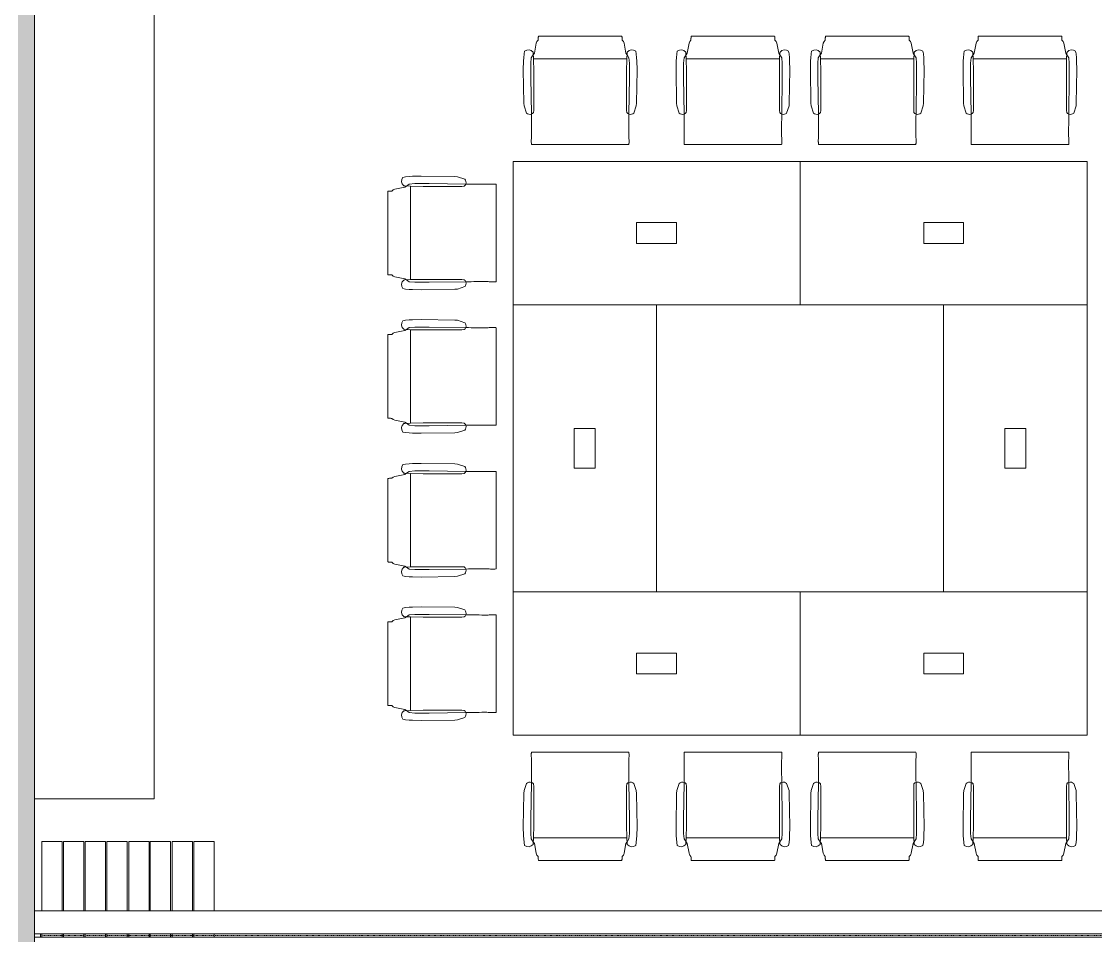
# Model space of a CAD drawing. Header units: inches. Extents: x 0 to 2535, y 0 to 2052.
# Drawn here: x 1130.3 to 1354.8, y 1544.9 to 1736 of the extents above; entities that cross this region are included whole.
import ezdxf

# ---------------------------------------------------------------- set-up
doc = ezdxf.new("R2010")
doc.units = ezdxf.units.IN
doc.header["$MEASUREMENT"] = 0
doc.linetypes.add('Dash', pattern=[0.25, 0.125, -0.125])
for name, color, linetype, lineweight in [('A-DETL', 90, 'Continuous', 9), ('A-WALL', 113, 'Continuous', 13), ('A-WALL-PATT', 111, 'Continuous', 13), ('I-FURN', 30, 'Continuous', 9), ('I-FURN-PNLS', 30, 'Continuous', 9), ('Q-CASE', 31, 'Continuous', 9), ('Q-SPCQ', 91, 'Continuous', 9), ('Q-SPCQ-HDLN', 91, 'Continuous', 13)]:
    doc.layers.add(name, color=color, linetype=linetype, lineweight=lineweight)

# ---------------------------------------------------------------- blocks, each defined once
blk = doc.blocks.new('W- Folding_Partition - Modernfold 942-7548642-Level 07  POWER _ SIGNAL')
at = {"layer": 'Q-SPCQ'}
for p, q in [((-50.75, 15.66), (-55, 15.66)), ((-55, 15.66), (-55, 1.12)), ((-50.75, 1.12), (-50.75, 15.66)), ((-46.25, 15.66), (-50.5, 15.66)), ((-50.5, 15.66), (-50.5, 1.12)), ((-46.25, 1.12), (-46.25, 15.66)), ((-41.67, 15.66), (-45.92, 15.66)), ((-45.92, 15.66), (-45.92, 1.12)), ((-41.67, 1.12), (-41.67, 15.66)), ((-37.17, 15.66), (-41.42, 15.66)), ((-41.42, 15.66), (-41.42, 1.12)), ((-37.17, 1.12), (-37.17, 15.66)), ((-32.58, 15.66), (-36.83, 15.66)), ((-36.83, 15.66), (-36.83, 1.12)), ((-32.58, 1.12), (-32.58, 15.66)), ((-28.08, 15.66), (-32.33, 15.66)), ((-32.33, 15.66), (-32.33, 1.12)), ((-28.08, 1.12), (-28.08, 15.66)), ((-23.5, 15.66), (-27.75, 15.66)), ((-27.75, 15.66), (-27.75, 1.12)), ((-23.5, 1.12), (-23.5, 15.66)), ((-19, 15.66), (-23.25, 15.66)), ((-23.25, 15.66), (-23.25, 1.12)), ((-19, 1.12), (-19, 15.66)), ((-332, -3.63), (-332, 1.12)), ((-332, 1.12), (-17.5, 1.12)), ((-17.5, 1.12), (-17.5, -3.63)), ((-17.5, -3.63), (-332, -3.63)), ((-332, -3.63), (-332, -4.38)), ((-332, -9.13), (-332, -4.38)), ((-332, -4.38), (-17.5, -4.38)), ((-330.75, -4.38), (-330.75, -3.63)), ((-55, -3.63), (-55, -4.38)), ((-50.75, -4.38), (-50.75, -3.63)), ((-50.5, -3.63), (-50.5, -4.38)), ((-46.25, -4.38), (-46.25, -3.63)), ((-45.92, -3.63), (-45.92, -4.38)), ((-41.67, -4.38), (-41.67, -3.63)), ((-41.42, -3.63), (-41.42, -4.38)), ((-37.17, -4.38), (-37.17, -3.63)), ((-36.83, -3.63), (-36.83, -4.38)), ((-32.58, -4.38), (-32.58, -3.63)), ((-32.33, -3.63), (-32.33, -4.38)), ((-28.08, -4.38), (-28.08, -3.63)), ((-27.75, -3.63), (-27.75, -4.38)), ((-23.5, -4.38), (-23.5, -3.63)), ((-23.25, -3.63), (-23.25, -4.38)), ((-19, -4.38), (-19, -3.63)), ((-18.75, -3.63), (-18.75, -4.38)), ((-17.5, -4.38), (-17.5, -3.63)), ((-17.5, -4.38), (-17.5, -9.13)), ((-332, -9.13), (-17.5, -9.13)), ((-55, -9.13), (-55, -23.66)), ((-50.75, -23.66), (-50.75, -9.13)), ((-50.5, -9.13), (-50.5, -23.66)), ((-46.25, -23.66), (-46.25, -9.13)), ((-45.92, -9.13), (-45.92, -23.66)), ((-41.67, -23.66), (-41.67, -9.13)), ((-41.42, -9.13), (-41.42, -23.66)), ((-37.17, -23.66), (-37.17, -9.13)), ((-36.83, -9.13), (-36.83, -23.66)), ((-32.58, -23.66), (-32.58, -9.13)), ((-32.33, -9.13), (-32.33, -23.66)), ((-28.08, -23.66), (-28.08, -9.13)), ((-27.75, -9.13), (-27.75, -23.66)), ((-23.5, -23.66), (-23.5, -9.13)), ((-23.25, -9.13), (-23.25, -23.66)), ((-19, -23.66), (-19, -9.13)), ((-55, -23.66), (-50.75, -23.66)), ((-50.5, -23.66), (-46.25, -23.66)), ((-45.92, -23.66), (-41.67, -23.66)), ((-41.42, -23.66), (-37.17, -23.66)), ((-36.83, -23.66), (-32.58, -23.66)), ((-32.33, -23.66), (-28.08, -23.66)), ((-27.75, -23.66), (-23.5, -23.66)), ((-23.25, -23.66), (-19, -23.66))]:
    blk.add_line(p, q, dxfattribs=at)
at = {"layer": 'Q-SPCQ-HDLN', "linetype": 'Dash', "lineweight": 9}
for p, q in [((-19, 1.12), (-330.75, 1.12)), ((-19, -4), (-330.75, -4)), ((-19, -9.13), (-330.75, -9.13))]:
    blk.add_line(p, q, dxfattribs=at)
blk = doc.blocks.new('F - CONF TABLE _6 SQUARE-16 CHAIRS_ - F - CONF TABLE _6 SQUARE-16 CHAIRS_-7552236-Level 07  POWER _ SIGNAL')
at = {"layer": 'I-FURN'}
for p, q in [((-37.25, 56.16), (-54.68, 56.16)), ((-22.75, 56.16), (-5.32, 56.16)), ((22.75, 56.16), (5.32, 56.16)), ((37.25, 56.16), (54.68, 56.16)), ((-55.14, 54.68), (-55.54, 52.61)), ((-54.99, 55.06), (-55.14, 54.68)), ((-54.74, 55.32), (-54.99, 55.06)), ((-36.94, 55.06), (-37.2, 55.32)), ((-36.87, 54.92), (-36.94, 55.06)), ((-36.79, 54.68), (-36.87, 54.92)), ((-36.39, 52.61), (-36.79, 54.68)), ((-23.61, 52.61), (-23.21, 54.68)), ((-23.21, 54.68), (-23.13, 54.92)), ((-23.13, 54.92), (-23.06, 55.06)), ((-23.06, 55.06), (-22.8, 55.32)), ((-5.26, 55.32), (-5.01, 55.06)), ((-5.01, 55.06), (-4.86, 54.68)), ((-4.86, 54.68), (-4.46, 52.61)), ((4.86, 54.68), (4.46, 52.61)), ((5.01, 55.06), (4.86, 54.68)), ((5.26, 55.32), (5.01, 55.06)), ((23.06, 55.06), (22.8, 55.32)), ((23.13, 54.92), (23.06, 55.06)), ((23.21, 54.68), (23.13, 54.92)), ((23.61, 52.61), (23.21, 54.68)), ((36.39, 52.61), (36.79, 54.68)), ((36.79, 54.68), (36.87, 54.92)), ((36.87, 54.92), (36.94, 55.06)), ((36.94, 55.06), (37.2, 55.32)), ((54.74, 55.32), (54.99, 55.06)), ((54.99, 55.06), (55.14, 54.68)), ((55.14, 54.68), (55.54, 52.61)), ((-57.77, 51.68), (-57.8, 51.03)), ((-57.7, 52.45), (-57.77, 51.68)), ((-57.59, 53.06), (-57.7, 52.45)), ((-56.18, 51.68), (-56.28, 50.52)), ((-55.77, 52.28), (-56.18, 51.68)), ((-55.79, 52.61), (-55.81, 52.84)), ((-55.73, 51.45), (-55.79, 52.61)), ((-55.54, 52.61), (-55.77, 52.28)), ((-36.16, 52.28), (-36.39, 52.61)), ((-36.14, 52.61), (-36.21, 51.45)), ((-35.76, 51.68), (-36.16, 52.28)), ((-36.12, 52.84), (-36.14, 52.61)), ((-35.65, 50.52), (-35.76, 51.68)), ((-34.23, 52.45), (-34.34, 53.06)), ((-34.16, 51.68), (-34.23, 52.45)), ((-34.13, 51.03), (-34.16, 51.68)), ((-25.87, 51.03), (-25.84, 51.68)), ((-25.84, 51.68), (-25.77, 52.45)), ((-25.77, 52.45), (-25.66, 53.06)), ((-24.35, 50.52), (-24.24, 51.68)), ((-24.24, 51.68), (-23.84, 52.28)), ((-23.88, 52.84), (-23.86, 52.61)), ((-23.86, 52.61), (-23.79, 51.45)), ((-23.84, 52.28), (-23.61, 52.61)), ((-4.46, 52.61), (-4.23, 52.28)), ((-4.27, 51.45), (-4.21, 52.61)), ((-4.23, 52.28), (-3.82, 51.68)), ((-4.21, 52.61), (-4.19, 52.84)), ((-3.82, 51.68), (-3.72, 50.52)), ((-2.41, 53.06), (-2.3, 52.45)), ((-2.3, 52.45), (-2.23, 51.68)), ((-2.23, 51.68), (-2.2, 51.03)), ((2.23, 51.68), (2.2, 51.03)), ((2.3, 52.45), (2.23, 51.68)), ((2.41, 53.06), (2.3, 52.45)), ((3.82, 51.68), (3.72, 50.52)), ((4.23, 52.28), (3.82, 51.68)), ((4.21, 52.61), (4.19, 52.84)), ((4.27, 51.45), (4.21, 52.61)), ((4.46, 52.61), (4.23, 52.28)), ((23.84, 52.28), (23.61, 52.61)), ((23.86, 52.61), (23.79, 51.45)), ((24.24, 51.68), (23.84, 52.28)), ((23.88, 52.84), (23.86, 52.61)), ((24.35, 50.52), (24.24, 51.68)), ((25.77, 52.45), (25.66, 53.06)), ((25.84, 51.68), (25.77, 52.45)), ((25.87, 51.03), (25.84, 51.68)), ((34.13, 51.03), (34.16, 51.68)), ((34.16, 51.68), (34.23, 52.45)), ((34.23, 52.45), (34.34, 53.06)), ((35.65, 50.52), (35.76, 51.68)), ((35.76, 51.68), (36.16, 52.28)), ((36.12, 52.84), (36.14, 52.61)), ((36.14, 52.61), (36.21, 51.45)), ((36.16, 52.28), (36.39, 52.61)), ((55.54, 52.61), (55.77, 52.28)), ((55.73, 51.45), (55.79, 52.61)), ((55.77, 52.28), (56.18, 51.68)), ((55.79, 52.61), (55.81, 52.84)), ((56.18, 51.68), (56.28, 50.52)), ((57.59, 53.06), (57.7, 52.45)), ((57.7, 52.45), (57.77, 51.68)), ((57.77, 51.68), (57.8, 51.03)), ((-57.8, 51.03), (-57.85, 49.17)), ((-56.28, 50.52), (-56.28, 47.52)), ((-55.68, 48.77), (-55.73, 51.45)), ((-55.73, 51.45), (-36.21, 51.45)), ((-36.21, 51.45), (-36.25, 48.77)), ((-35.65, 47.52), (-35.65, 50.52)), ((-34.08, 49.17), (-34.13, 51.03)), ((-25.92, 49.17), (-25.87, 51.03)), ((-24.35, 47.52), (-24.35, 50.52)), ((-23.79, 51.45), (-23.75, 48.77)), ((-4.27, 51.45), (-23.79, 51.45)), ((-4.32, 48.77), (-4.27, 51.45)), ((-3.72, 50.52), (-3.72, 47.52)), ((-2.2, 51.03), (-2.15, 49.17)), ((2.2, 51.03), (2.15, 49.17)), ((3.72, 50.52), (3.72, 47.52)), ((4.32, 48.77), (4.27, 51.45)), ((4.27, 51.45), (23.79, 51.45)), ((23.79, 51.45), (23.75, 48.77)), ((24.35, 47.52), (24.35, 50.52)), ((25.92, 49.17), (25.87, 51.03)), ((34.08, 49.17), (34.13, 51.03)), ((35.65, 47.52), (35.65, 50.52)), ((36.21, 51.45), (36.25, 48.77)), ((55.73, 51.45), (36.21, 51.45)), ((55.68, 48.77), (55.73, 51.45)), ((56.28, 50.52), (56.28, 47.52)), ((57.8, 51.03), (57.85, 49.17)), ((-57.85, 49.17), (-57.75, 42.17)), ((-56.28, 47.52), (-56.17, 39.85)), ((-55.68, 40.68), (-55.68, 48.77)), ((-36.25, 48.77), (-36.25, 40.68)), ((-35.76, 39.85), (-35.65, 47.52)), ((-34.18, 42.17), (-34.08, 49.17)), ((-25.82, 42.17), (-25.92, 49.17)), ((-24.24, 39.85), (-24.35, 47.52)), ((-23.75, 48.77), (-23.75, 40.68)), ((-4.32, 40.68), (-4.32, 48.77)), ((-3.72, 47.52), (-3.83, 39.85)), ((-2.15, 49.17), (-2.25, 42.17)), ((2.15, 49.17), (2.25, 42.17)), ((3.72, 47.52), (3.83, 39.85)), ((4.32, 40.68), (4.32, 48.77)), ((23.75, 48.77), (23.75, 40.68)), ((24.24, 39.85), (24.35, 47.52)), ((25.82, 42.17), (25.92, 49.17)), ((34.18, 42.17), (34.08, 49.17)), ((35.76, 39.85), (35.65, 47.52)), ((36.25, 48.77), (36.25, 40.68)), ((55.68, 40.68), (55.68, 48.77)), ((56.28, 47.52), (56.17, 39.85)), ((57.85, 49.17), (57.75, 42.17)), ((-57.75, 42.17), (-57.69, 41.58)), ((-57.69, 41.58), (-57.2, 40.08)), ((-55.74, 40.18), (-55.68, 40.68)), ((-36.25, 40.68), (-36.19, 40.18)), ((-34.73, 40.08), (-34.24, 41.58)), ((-34.24, 41.58), (-34.18, 42.17)), ((-25.76, 41.58), (-25.82, 42.17)), ((-25.27, 40.08), (-25.76, 41.58)), ((-23.75, 40.68), (-23.81, 40.18)), ((-4.26, 40.18), (-4.32, 40.68)), ((-2.31, 41.58), (-2.8, 40.08)), ((-2.25, 42.17), (-2.31, 41.58)), ((2.25, 42.17), (2.31, 41.58)), ((2.31, 41.58), (2.8, 40.08)), ((4.26, 40.18), (4.32, 40.68)), ((23.75, 40.68), (23.81, 40.18)), ((25.27, 40.08), (25.76, 41.58)), ((25.76, 41.58), (25.82, 42.17)), ((34.24, 41.58), (34.18, 42.17)), ((34.73, 40.08), (34.24, 41.58)), ((36.25, 40.68), (36.19, 40.18)), ((55.74, 40.18), (55.68, 40.68)), ((57.69, 41.58), (57.2, 40.08)), ((57.75, 42.17), (57.69, 41.58)), ((-56.14, 33.53), (-35.8, 33.53)), ((-3.86, 33.53), (-24.2, 33.53)), ((3.86, 33.53), (24.2, 33.53)), ((56.14, 33.53), (35.8, 33.53)), ((-82.45, 26.77), (-83.06, 26.66)), ((-82.84, 24.88), (-82.61, 24.86)), ((-82.61, 24.86), (-81.45, 24.79)), ((-82.28, 24.84), (-82.61, 24.61)), ((-81.68, 26.84), (-82.45, 26.77)), ((-81.68, 25.24), (-82.28, 24.84)), ((-81.03, 26.87), (-81.68, 26.84)), ((-80.52, 25.35), (-81.68, 25.24)), ((-81.45, 24.79), (-78.77, 24.75)), ((-81.45, 5.27), (-81.45, 24.79)), ((-79.17, 26.92), (-81.03, 26.87)), ((-77.52, 25.35), (-80.52, 25.35)), ((-72.17, 26.82), (-79.17, 26.92)), ((-78.77, 24.75), (-70.68, 24.75)), ((-69.85, 25.24), (-77.52, 25.35)), ((-71.58, 26.76), (-72.17, 26.82)), ((-70.08, 26.27), (-71.58, 26.76)), ((-70.68, 24.75), (-70.18, 24.81)), ((-63.53, 4.86), (-63.53, 25.2)), ((-86.16, 23.75), (-86.16, 6.32)), ((-85.06, 24.06), (-85.32, 23.8)), ((-84.92, 24.13), (-85.06, 24.06)), ((-84.68, 24.21), (-84.92, 24.13)), ((-82.61, 24.61), (-84.68, 24.21)), ((-85.32, 6.26), (-85.06, 6.01)), ((-85.06, 6.01), (-84.68, 5.86)), ((-84.68, 5.86), (-82.61, 5.46)), ((-82.61, 5.21), (-82.84, 5.19)), ((-82.61, 5.46), (-82.28, 5.23)), ((-81.45, 5.27), (-82.61, 5.21)), ((-82.28, 5.23), (-81.68, 4.82)), ((-81.68, 4.82), (-80.52, 4.72)), ((-78.77, 5.32), (-81.45, 5.27)), ((-80.52, 4.72), (-77.52, 4.72)), ((-70.68, 5.32), (-78.77, 5.32)), ((-77.52, 4.72), (-69.85, 4.83)), ((-70.18, 5.26), (-70.68, 5.32)), ((-83.06, 3.41), (-82.45, 3.3)), ((-82.45, 3.3), (-81.68, 3.23)), ((-81.68, 3.23), (-81.03, 3.2)), ((-81.03, 3.2), (-79.17, 3.15)), ((-79.17, 3.15), (-72.17, 3.25)), ((-72.17, 3.25), (-71.58, 3.31)), ((-71.58, 3.31), (-70.08, 3.8)), ((-82.45, -3.23), (-83.06, -3.34)), ((-81.68, -3.16), (-82.45, -3.23)), ((-81.03, -3.13), (-81.68, -3.16)), ((-79.17, -3.08), (-81.03, -3.13)), ((-72.17, -3.18), (-79.17, -3.08)), ((-71.58, -3.24), (-72.17, -3.18)), ((-70.08, -3.73), (-71.58, -3.24)), ((-86.16, -6.25), (-86.16, -23.68)), ((-85.06, -5.94), (-85.32, -6.2)), ((-84.92, -5.87), (-85.06, -5.94)), ((-84.68, -5.79), (-84.92, -5.87)), ((-82.61, -5.39), (-84.68, -5.79)), ((-82.84, -5.12), (-82.61, -5.14)), ((-82.61, -5.14), (-81.45, -5.21)), ((-82.28, -5.16), (-82.61, -5.39)), ((-81.68, -4.76), (-82.28, -5.16)), ((-80.52, -4.65), (-81.68, -4.76)), ((-81.45, -5.21), (-78.77, -5.25)), ((-81.45, -24.73), (-81.45, -5.21)), ((-77.52, -4.65), (-80.52, -4.65)), ((-78.77, -5.25), (-70.68, -5.25)), ((-69.85, -4.76), (-77.52, -4.65)), ((-70.68, -5.25), (-70.18, -5.19)), ((-63.53, -25.14), (-63.53, -4.8)), ((-85.32, -23.74), (-85.06, -23.99)), ((-85.06, -23.99), (-84.68, -24.14)), ((-84.68, -24.14), (-82.61, -24.54)), ((-82.61, -24.54), (-82.28, -24.77)), ((-78.77, -24.68), (-81.45, -24.73)), ((-70.68, -24.68), (-78.77, -24.68)), ((-70.18, -24.74), (-70.68, -24.68)), ((-83.06, -26.59), (-82.45, -26.7)), ((-82.61, -24.79), (-82.84, -24.81)), ((-81.45, -24.73), (-82.61, -24.79)), ((-82.45, -26.7), (-81.68, -26.77)), ((-82.28, -24.77), (-81.68, -25.18)), ((-81.68, -25.18), (-80.52, -25.28)), ((-81.68, -26.77), (-81.03, -26.8)), ((-81.03, -26.8), (-79.17, -26.85)), ((-80.52, -25.28), (-77.52, -25.28)), ((-79.17, -26.85), (-72.17, -26.75)), ((-77.52, -25.28), (-69.85, -25.17)), ((-72.17, -26.75), (-71.58, -26.69)), ((-71.58, -26.69), (-70.08, -26.2)), ((-83.06, -33.41), (-82.45, -33.3)), ((-82.45, -33.3), (-81.68, -33.23)), ((-81.68, -33.23), (-81.03, -33.2)), ((-81.03, -33.2), (-79.17, -33.15)), ((-79.17, -33.15), (-72.17, -33.25)), ((-72.17, -33.25), (-71.58, -33.31)), ((-71.58, -33.31), (-70.08, -33.8)), ((-85.06, -36.01), (-84.68, -35.86)), ((-84.68, -35.86), (-82.61, -35.46)), ((-82.61, -35.21), (-82.84, -35.19)), ((-81.45, -35.27), (-82.61, -35.21)), ((-82.61, -35.46), (-82.28, -35.23)), ((-82.28, -35.23), (-81.68, -34.82)), ((-81.68, -34.82), (-80.52, -34.72)), ((-78.77, -35.32), (-81.45, -35.27)), ((-81.45, -35.27), (-81.45, -54.79)), ((-80.52, -34.72), (-77.52, -34.72)), ((-70.68, -35.32), (-78.77, -35.32)), ((-77.52, -34.72), (-69.85, -34.83)), ((-70.18, -35.26), (-70.68, -35.32)), ((-63.53, -34.86), (-63.53, -55.2)), ((-86.16, -53.75), (-86.16, -36.32)), ((-85.32, -36.26), (-85.06, -36.01)), ((-85.06, -54.06), (-85.32, -53.8)), ((-84.92, -54.13), (-85.06, -54.06)), ((-84.68, -54.21), (-84.92, -54.13)), ((-82.61, -54.61), (-84.68, -54.21)), ((-82.84, -54.88), (-82.61, -54.86)), ((-82.28, -54.84), (-82.61, -54.61)), ((-82.61, -54.86), (-81.45, -54.79)), ((-81.68, -55.24), (-82.28, -54.84)), ((-80.52, -55.35), (-81.68, -55.24)), ((-81.45, -54.79), (-78.77, -54.75)), ((-77.52, -55.35), (-80.52, -55.35)), ((-78.77, -54.75), (-70.68, -54.75)), ((-69.85, -55.24), (-77.52, -55.35)), ((-70.68, -54.75), (-70.18, -54.81)), ((-82.45, -56.77), (-83.06, -56.66)), ((-81.68, -56.84), (-82.45, -56.77)), ((-81.03, -56.87), (-81.68, -56.84)), ((-79.17, -56.92), (-81.03, -56.87)), ((-72.17, -56.82), (-79.17, -56.92)), ((-71.58, -56.76), (-72.17, -56.82)), ((-70.08, -56.27), (-71.58, -56.76)), ((-83.06, -63.41), (-82.45, -63.3)), ((-82.45, -63.3), (-81.68, -63.23)), ((-82.28, -65.23), (-81.68, -64.82)), ((-81.68, -63.23), (-81.03, -63.2)), ((-81.68, -64.82), (-80.52, -64.72)), ((-81.03, -63.2), (-79.17, -63.15)), ((-80.52, -64.72), (-77.52, -64.72)), ((-79.17, -63.15), (-72.17, -63.25)), ((-77.52, -64.72), (-69.85, -64.83)), ((-72.17, -63.25), (-71.58, -63.31)), ((-71.58, -63.31), (-70.08, -63.8)), ((-63.53, -64.86), (-63.53, -85.2)), ((-86.16, -83.75), (-86.16, -66.32)), ((-85.32, -66.26), (-85.06, -66.01)), ((-85.06, -66.01), (-84.68, -65.86)), ((-84.68, -65.86), (-82.61, -65.46)), ((-82.61, -65.21), (-82.84, -65.19)), ((-81.45, -65.27), (-82.61, -65.21)), ((-82.61, -65.46), (-82.28, -65.23)), ((-78.77, -65.32), (-81.45, -65.27)), ((-81.45, -65.27), (-81.45, -84.79)), ((-70.68, -65.32), (-78.77, -65.32)), ((-70.18, -65.26), (-70.68, -65.32)), ((-85.06, -84.06), (-85.32, -83.8)), ((-84.92, -84.13), (-85.06, -84.06)), ((-84.68, -84.21), (-84.92, -84.13)), ((-82.61, -84.61), (-84.68, -84.21)), ((-82.84, -84.88), (-82.61, -84.86)), ((-82.28, -84.84), (-82.61, -84.61)), ((-82.61, -84.86), (-81.45, -84.79)), ((-81.68, -85.24), (-82.28, -84.84)), ((-80.52, -85.35), (-81.68, -85.24)), ((-81.45, -84.79), (-78.77, -84.75)), ((-78.77, -84.75), (-70.68, -84.75)), ((-69.85, -85.24), (-77.52, -85.35)), ((-70.68, -84.75), (-70.18, -84.81)), ((-82.45, -86.77), (-83.06, -86.66)), ((-81.68, -86.84), (-82.45, -86.77)), ((-81.03, -86.87), (-81.68, -86.84)), ((-79.17, -86.92), (-81.03, -86.87)), ((-77.52, -85.35), (-80.52, -85.35)), ((-72.17, -86.82), (-79.17, -86.92)), ((-71.58, -86.76), (-72.17, -86.82)), ((-70.08, -86.27), (-71.58, -86.76)), ((-56.14, -93.53), (-35.8, -93.53)), ((-3.86, -93.53), (-24.2, -93.53)), ((3.86, -93.53), (24.2, -93.53)), ((56.14, -93.53), (35.8, -93.53)), ((-57.69, -101.58), (-57.2, -100.08)), ((-56.28, -107.52), (-56.17, -99.85)), ((-55.74, -100.18), (-55.68, -100.68)), ((-55.68, -100.68), (-55.68, -108.77)), ((-36.25, -100.68), (-36.19, -100.18)), ((-36.25, -108.77), (-36.25, -100.68)), ((-35.76, -99.85), (-35.65, -107.52)), ((-34.73, -100.08), (-34.24, -101.58)), ((-25.27, -100.08), (-25.76, -101.58)), ((-24.24, -99.85), (-24.35, -107.52)), ((-23.75, -100.68), (-23.81, -100.18)), ((-23.75, -108.77), (-23.75, -100.68)), ((-4.26, -100.18), (-4.32, -100.68)), ((-4.32, -100.68), (-4.32, -108.77)), ((-3.72, -107.52), (-3.83, -99.85)), ((-2.31, -101.58), (-2.8, -100.08)), ((2.31, -101.58), (2.8, -100.08)), ((3.72, -107.52), (3.83, -99.85)), ((4.26, -100.18), (4.32, -100.68)), ((4.32, -100.68), (4.32, -108.77)), ((23.75, -100.68), (23.81, -100.18)), ((23.75, -108.77), (23.75, -100.68)), ((24.24, -99.85), (24.35, -107.52)), ((25.27, -100.08), (25.76, -101.58)), ((34.73, -100.08), (34.24, -101.58)), ((35.76, -99.85), (35.65, -107.52)), ((36.25, -100.68), (36.19, -100.18)), ((36.25, -108.77), (36.25, -100.68)), ((55.74, -100.18), (55.68, -100.68)), ((55.68, -100.68), (55.68, -108.77)), ((56.28, -107.52), (56.17, -99.85)), ((57.69, -101.58), (57.2, -100.08)), ((-57.85, -109.17), (-57.75, -102.17)), ((-57.75, -102.17), (-57.69, -101.58)), ((-34.24, -101.58), (-34.18, -102.17)), ((-34.18, -102.17), (-34.08, -109.17)), ((-25.82, -102.17), (-25.92, -109.17)), ((-25.76, -101.58), (-25.82, -102.17)), ((-2.25, -102.17), (-2.31, -101.58)), ((-2.15, -109.17), (-2.25, -102.17)), ((2.15, -109.17), (2.25, -102.17)), ((2.25, -102.17), (2.31, -101.58)), ((25.76, -101.58), (25.82, -102.17)), ((25.82, -102.17), (25.92, -109.17)), ((34.18, -102.17), (34.08, -109.17)), ((34.24, -101.58), (34.18, -102.17)), ((57.75, -102.17), (57.69, -101.58)), ((57.85, -109.17), (57.75, -102.17)), ((-56.28, -110.52), (-56.28, -107.52)), ((-35.65, -107.52), (-35.65, -110.52)), ((-24.35, -107.52), (-24.35, -110.52)), ((-3.72, -110.52), (-3.72, -107.52)), ((3.72, -110.52), (3.72, -107.52)), ((24.35, -107.52), (24.35, -110.52)), ((35.65, -107.52), (35.65, -110.52)), ((56.28, -110.52), (56.28, -107.52)), ((-57.8, -111.03), (-57.85, -109.17)), ((-55.68, -108.77), (-55.73, -111.45)), ((-36.21, -111.45), (-36.25, -108.77)), ((-34.08, -109.17), (-34.13, -111.03)), ((-25.92, -109.17), (-25.87, -111.03)), ((-23.79, -111.45), (-23.75, -108.77)), ((-4.32, -108.77), (-4.27, -111.45)), ((-2.2, -111.03), (-2.15, -109.17)), ((2.2, -111.03), (2.15, -109.17)), ((4.32, -108.77), (4.27, -111.45)), ((23.79, -111.45), (23.75, -108.77)), ((25.92, -109.17), (25.87, -111.03)), ((34.08, -109.17), (34.13, -111.03)), ((36.21, -111.45), (36.25, -108.77)), ((55.68, -108.77), (55.73, -111.45)), ((57.8, -111.03), (57.85, -109.17)), ((-57.77, -111.68), (-57.8, -111.03)), ((-57.7, -112.45), (-57.77, -111.68)), ((-56.18, -111.68), (-56.28, -110.52)), ((-55.77, -112.28), (-56.18, -111.68)), ((-55.73, -111.45), (-55.79, -112.61)), ((-55.73, -111.45), (-36.21, -111.45)), ((-36.14, -112.61), (-36.21, -111.45)), ((-35.76, -111.68), (-36.16, -112.28)), ((-35.65, -110.52), (-35.76, -111.68)), ((-34.16, -111.68), (-34.23, -112.45)), ((-34.13, -111.03), (-34.16, -111.68)), ((-25.87, -111.03), (-25.84, -111.68)), ((-25.84, -111.68), (-25.77, -112.45)), ((-24.35, -110.52), (-24.24, -111.68)), ((-24.24, -111.68), (-23.84, -112.28)), ((-23.86, -112.61), (-23.79, -111.45)), ((-4.27, -111.45), (-23.79, -111.45)), ((-4.27, -111.45), (-4.21, -112.61)), ((-4.23, -112.28), (-3.82, -111.68)), ((-3.82, -111.68), (-3.72, -110.52)), ((-2.3, -112.45), (-2.23, -111.68)), ((-2.23, -111.68), (-2.2, -111.03)), ((2.23, -111.68), (2.2, -111.03)), ((2.3, -112.45), (2.23, -111.68)), ((3.82, -111.68), (3.72, -110.52)), ((4.23, -112.28), (3.82, -111.68)), ((4.27, -111.45), (4.21, -112.61)), ((4.27, -111.45), (23.79, -111.45)), ((23.86, -112.61), (23.79, -111.45)), ((24.24, -111.68), (23.84, -112.28)), ((24.35, -110.52), (24.24, -111.68)), ((25.84, -111.68), (25.77, -112.45)), ((25.87, -111.03), (25.84, -111.68)), ((34.13, -111.03), (34.16, -111.68)), ((34.16, -111.68), (34.23, -112.45)), ((35.65, -110.52), (35.76, -111.68)), ((35.76, -111.68), (36.16, -112.28)), ((36.14, -112.61), (36.21, -111.45)), ((55.73, -111.45), (36.21, -111.45)), ((55.73, -111.45), (55.79, -112.61)), ((55.77, -112.28), (56.18, -111.68)), ((56.18, -111.68), (56.28, -110.52)), ((57.7, -112.45), (57.77, -111.68)), ((57.77, -111.68), (57.8, -111.03)), ((-57.59, -113.06), (-57.7, -112.45)), ((-55.79, -112.61), (-55.81, -112.84)), ((-55.54, -112.61), (-55.77, -112.28)), ((-55.14, -114.68), (-55.54, -112.61)), ((-36.39, -112.61), (-36.79, -114.68)), ((-36.16, -112.28), (-36.39, -112.61)), ((-36.12, -112.84), (-36.14, -112.61)), ((-34.23, -112.45), (-34.34, -113.06)), ((-25.77, -112.45), (-25.66, -113.06)), ((-23.88, -112.84), (-23.86, -112.61)), ((-23.84, -112.28), (-23.61, -112.61)), ((-23.61, -112.61), (-23.21, -114.68)), ((-4.86, -114.68), (-4.46, -112.61)), ((-4.46, -112.61), (-4.23, -112.28)), ((-4.21, -112.61), (-4.19, -112.84)), ((-2.41, -113.06), (-2.3, -112.45)), ((2.41, -113.06), (2.3, -112.45)), ((4.21, -112.61), (4.19, -112.84)), ((4.46, -112.61), (4.23, -112.28)), ((4.86, -114.68), (4.46, -112.61)), ((23.61, -112.61), (23.21, -114.68)), ((23.84, -112.28), (23.61, -112.61)), ((23.88, -112.84), (23.86, -112.61)), ((25.77, -112.45), (25.66, -113.06)), ((34.23, -112.45), (34.34, -113.06)), ((36.12, -112.84), (36.14, -112.61)), ((36.16, -112.28), (36.39, -112.61)), ((36.39, -112.61), (36.79, -114.68)), ((55.14, -114.68), (55.54, -112.61)), ((55.54, -112.61), (55.77, -112.28)), ((55.79, -112.61), (55.81, -112.84)), ((57.59, -113.06), (57.7, -112.45)), ((-54.99, -115.06), (-55.14, -114.68)), ((-54.74, -115.32), (-54.99, -115.06)), ((-37.25, -116.16), (-54.68, -116.16)), ((-36.94, -115.06), (-37.2, -115.32)), ((-36.87, -114.92), (-36.94, -115.06)), ((-36.79, -114.68), (-36.87, -114.92)), ((-23.21, -114.68), (-23.13, -114.92)), ((-23.13, -114.92), (-23.06, -115.06)), ((-23.06, -115.06), (-22.8, -115.32)), ((-22.75, -116.16), (-5.32, -116.16)), ((-5.26, -115.32), (-5.01, -115.06)), ((-5.01, -115.06), (-4.86, -114.68)), ((5.01, -115.06), (4.86, -114.68)), ((5.26, -115.32), (5.01, -115.06)), ((22.75, -116.16), (5.32, -116.16)), ((23.06, -115.06), (22.8, -115.32)), ((23.13, -114.92), (23.06, -115.06)), ((23.21, -114.68), (23.13, -114.92)), ((36.79, -114.68), (36.87, -114.92)), ((36.87, -114.92), (36.94, -115.06)), ((36.94, -115.06), (37.2, -115.32)), ((37.25, -116.16), (54.68, -116.16)), ((54.74, -115.32), (54.99, -115.06)), ((54.99, -115.06), (55.14, -114.68))]:
    blk.add_line(p, q, dxfattribs=at)
for centre, radius, start, end in [((-56.82, 51.99), 1.32, 40.065, 125.935), ((-35.11, 51.99), 1.32, 54.065, 139.935), ((-24.89, 51.99), 1.32, 40.065, 125.935), ((-3.18, 51.99), 1.32, 54.065, 139.935), ((3.18, 51.99), 1.32, 40.065, 125.935), ((24.89, 51.99), 1.32, 54.065, 139.935), ((35.11, 51.99), 1.32, 40.065, 125.935), ((56.82, 51.99), 1.32, 54.065, 139.935), ((-56.48, 40.93), 1.12, 229.743, 286.0891), ((-56.4, 40.6), 0.781, 286.8466, 327.6782), ((-35.53, 40.6), 0.781, 212.3218, 253.1534), ((-35.45, 40.93), 1.12, 253.9109, 310.257), ((-24.55, 40.93), 1.12, 229.743, 286.0891), ((-24.47, 40.6), 0.781, 286.8466, 327.6782), ((-3.6, 40.6), 0.781, 212.3218, 253.1534), ((-3.52, 40.93), 1.12, 253.9109, 310.257), ((3.52, 40.93), 1.12, 229.743, 286.0891), ((3.6, 40.6), 0.781, 286.8466, 327.6782), ((24.47, 40.6), 0.781, 212.3218, 253.1534), ((24.55, 40.93), 1.12, 253.9109, 310.257), ((35.45, 40.93), 1.12, 229.743, 286.0891), ((35.53, 40.6), 0.781, 286.8466, 327.6782), ((56.4, 40.6), 0.781, 212.3218, 253.1534), ((56.48, 40.93), 1.12, 253.9109, 310.257), ((-81.99, 25.89), 1.32, 144.065, 229.935), ((-70.6, 25.47), 0.781, 302.3218, 343.1534), ((-70.93, 25.55), 1.12, 343.9109, 40.257), ((-81.99, 4.18), 1.32, 130.065, 215.935), ((-70.6, 4.6), 0.781, 16.8466, 57.6782), ((-70.93, 4.52), 1.12, 319.743, 16.0891), ((-81.99, -4.11), 1.32, 144.065, 229.935), ((-70.93, -4.45), 1.12, 343.9109, 40.257), ((-70.6, -4.53), 0.781, 302.3218, 343.1534), ((-81.99, -25.82), 1.32, 130.065, 215.935), ((-70.6, -25.4), 0.781, 16.8466, 57.6782), ((-70.93, -25.48), 1.12, 319.743, 16.0891), ((-81.99, -34.18), 1.32, 144.065, 229.935), ((-70.6, -34.6), 0.781, 302.3218, 343.1534), ((-70.93, -34.52), 1.12, 343.9109, 40.257), ((-81.99, -55.89), 1.32, 130.065, 215.935), ((-70.6, -55.47), 0.781, 16.8466, 57.6782), ((-70.93, -55.55), 1.12, 319.743, 16.0891), ((-81.99, -64.18), 1.32, 144.065, 229.935), ((-70.6, -64.6), 0.781, 302.3218, 343.1534), ((-70.93, -64.52), 1.12, 343.9109, 40.257), ((-81.99, -85.89), 1.32, 130.065, 215.935), ((-70.6, -85.47), 0.781, 16.8466, 57.6782), ((-70.93, -85.55), 1.12, 319.743, 16.0891), ((-56.48, -100.93), 1.12, 73.9109, 130.257), ((-56.4, -100.6), 0.781, 32.3218, 73.1534), ((-35.53, -100.6), 0.781, 106.8466, 147.6782), ((-35.45, -100.93), 1.12, 49.743, 106.0891), ((-24.55, -100.93), 1.12, 73.9109, 130.257), ((-24.47, -100.6), 0.781, 32.3218, 73.1534), ((-3.6, -100.6), 0.781, 106.8466, 147.6782), ((-3.52, -100.93), 1.12, 49.743, 106.0891), ((3.52, -100.93), 1.12, 73.9109, 130.257), ((3.6, -100.6), 0.781, 32.3218, 73.1534), ((24.47, -100.6), 0.781, 106.8466, 147.6782), ((24.55, -100.93), 1.12, 49.743, 106.0891), ((35.45, -100.93), 1.12, 73.9109, 130.257), ((35.53, -100.6), 0.781, 32.3218, 73.1534), ((56.4, -100.6), 0.781, 106.8466, 147.6782), ((56.48, -100.93), 1.12, 49.743, 106.0891), ((-56.82, -111.99), 1.32, 234.065, 319.935), ((-35.11, -111.99), 1.32, 220.065, 305.935), ((-24.89, -111.99), 1.32, 234.065, 319.935), ((-3.18, -111.99), 1.32, 220.065, 305.935), ((3.18, -111.99), 1.32, 234.065, 319.935), ((24.89, -111.99), 1.32, 220.065, 305.935), ((35.11, -111.99), 1.32, 234.065, 319.935), ((56.82, -111.99), 1.32, 220.065, 305.935)]:
    blk.add_arc(centre, radius, start, end, dxfattribs=at)
for points, knots in [([(-54.68, 56.16), (-54.68, 56.16), (-54.69, 56.14), (-54.7, 56.09), (-54.71, 56.03), (-54.71, 55.94), (-54.72, 55.84), (-54.73, 55.69), (-54.73, 55.51), (-54.74, 55.37), (-54.74, 55.32)], [0, 0, 0, 0, 0.111111, 0.222222, 0.333333, 0.444444, 0.555556, 0.666667, 0.888889, 1, 1, 1, 1]), ([(-37.2, 55.32), (-37.2, 55.51), (-37.21, 55.78), (-37.22, 56), (-37.23, 56.09), (-37.24, 56.14), (-37.25, 56.16), (-37.25, 56.16)], [0, 0, 0, 0, 0.444444, 0.666667, 0.777778, 0.888889, 1, 1, 1, 1]), ([(-22.8, 55.32), (-22.8, 55.37), (-22.8, 55.51), (-22.8, 55.69), (-22.79, 55.84), (-22.78, 55.94), (-22.78, 56.03), (-22.77, 56.09), (-22.76, 56.14), (-22.75, 56.16), (-22.75, 56.16)], [-1, -1, -1, -1, -0.888889, -0.666667, -0.555556, -0.444444, -0.333333, -0.222222, -0.111111, 0, 0, 0, 0]), ([(-5.32, 56.16), (-5.32, 56.16), (-5.31, 56.14), (-5.3, 56.09), (-5.29, 56), (-5.27, 55.78), (-5.27, 55.51), (-5.26, 55.32)], [-1, -1, -1, -1, -0.888889, -0.777778, -0.666667, -0.444444, 0, 0, 0, 0]), ([(5.32, 56.16), (5.32, 56.16), (5.31, 56.14), (5.3, 56.09), (5.29, 56.03), (5.29, 55.94), (5.28, 55.84), (5.27, 55.69), (5.27, 55.51), (5.26, 55.37), (5.26, 55.32)], [0, 0, 0, 0, 0.111111, 0.222222, 0.333333, 0.444444, 0.555556, 0.666667, 0.888889, 1, 1, 1, 1]), ([(22.8, 55.32), (22.8, 55.51), (22.79, 55.78), (22.78, 56), (22.77, 56.09), (22.76, 56.14), (22.75, 56.16), (22.75, 56.16)], [0, 0, 0, 0, 0.444444, 0.666667, 0.777778, 0.888889, 1, 1, 1, 1]), ([(37.2, 55.32), (37.2, 55.37), (37.2, 55.51), (37.2, 55.69), (37.21, 55.84), (37.22, 55.94), (37.22, 56.03), (37.23, 56.09), (37.24, 56.14), (37.25, 56.16), (37.25, 56.16)], [-1, -1, -1, -1, -0.888889, -0.666667, -0.555556, -0.444444, -0.333333, -0.222222, -0.111111, 0, 0, 0, 0]), ([(54.68, 56.16), (54.68, 56.16), (54.69, 56.14), (54.7, 56.09), (54.71, 56), (54.73, 55.78), (54.73, 55.51), (54.74, 55.32)], [-1, -1, -1, -1, -0.888889, -0.777778, -0.666667, -0.444444, 0, 0, 0, 0]), ([(-56.18, 34.47), (-56.18, 34.39), (-56.18, 34.23), (-56.18, 33.9), (-56.16, 33.6), (-56.14, 33.53), (-56.14, 33.53)], [0, 0, 0, 0, 0.181818, 0.363636, 0.727273, 1, 1, 1, 1]), ([(-35.8, 33.53), (-35.79, 33.53), (-35.79, 33.53), (-35.78, 33.56), (-35.77, 33.62), (-35.77, 33.69), (-35.76, 33.77), (-35.75, 33.91), (-35.75, 34.14), (-35.75, 34.35), (-35.75, 34.47)], [0, 0, 0, 0, 0.090909, 0.181818, 0.272727, 0.363636, 0.454545, 0.545455, 0.727273, 1, 1, 1, 1]), ([(-24.2, 33.53), (-24.21, 33.53), (-24.23, 33.6), (-24.25, 33.9), (-24.25, 34.23), (-24.25, 34.39), (-24.25, 34.47)], [-1, -1, -1, -1, -0.727273, -0.363636, -0.181818, 0, 0, 0, 0]), ([(-3.82, 34.47), (-3.82, 34.35), (-3.82, 34.14), (-3.82, 33.91), (-3.83, 33.77), (-3.83, 33.69), (-3.84, 33.62), (-3.85, 33.56), (-3.86, 33.53), (-3.86, 33.53), (-3.86, 33.53)], [-1, -1, -1, -1, -0.727273, -0.545455, -0.454545, -0.363636, -0.272727, -0.181818, -0.090909, 0, 0, 0, 0]), ([(3.82, 34.47), (3.82, 34.39), (3.82, 34.23), (3.82, 33.9), (3.84, 33.6), (3.86, 33.53), (3.86, 33.53)], [0, 0, 0, 0, 0.181818, 0.363636, 0.727273, 1, 1, 1, 1]), ([(24.2, 33.53), (24.21, 33.53), (24.21, 33.53), (24.22, 33.56), (24.23, 33.62), (24.23, 33.69), (24.24, 33.77), (24.25, 33.91), (24.25, 34.14), (24.25, 34.35), (24.25, 34.47)], [0, 0, 0, 0, 0.090909, 0.181818, 0.272727, 0.363636, 0.454545, 0.545455, 0.727273, 1, 1, 1, 1]), ([(35.8, 33.53), (35.79, 33.53), (35.77, 33.6), (35.75, 33.9), (35.75, 34.23), (35.75, 34.39), (35.75, 34.47)], [-1, -1, -1, -1, -0.727273, -0.363636, -0.181818, 0, 0, 0, 0]), ([(56.18, 34.47), (56.18, 34.35), (56.18, 34.14), (56.18, 33.91), (56.17, 33.77), (56.17, 33.69), (56.16, 33.62), (56.15, 33.56), (56.14, 33.53), (56.14, 33.53), (56.14, 33.53)], [-1, -1, -1, -1, -0.727273, -0.545455, -0.454545, -0.363636, -0.272727, -0.181818, -0.090909, 0, 0, 0, 0]), ([(-63.53, 25.2), (-63.53, 25.21), (-63.53, 25.21), (-63.56, 25.22), (-63.62, 25.23), (-63.69, 25.23), (-63.77, 25.24), (-63.91, 25.25), (-64.14, 25.25), (-64.35, 25.25), (-64.47, 25.25)], [0, 0, 0, 0, 0.090909, 0.181818, 0.272727, 0.363636, 0.454545, 0.545455, 0.727273, 1, 1, 1, 1]), ([(-85.32, 23.8), (-85.51, 23.8), (-85.78, 23.79), (-86, 23.78), (-86.09, 23.77), (-86.14, 23.76), (-86.16, 23.75), (-86.16, 23.75)], [0, 0, 0, 0, 0.444444, 0.666667, 0.777778, 0.888889, 1, 1, 1, 1]), ([(-86.16, 6.32), (-86.16, 6.32), (-86.14, 6.31), (-86.09, 6.3), (-86.03, 6.29), (-85.94, 6.29), (-85.84, 6.28), (-85.69, 6.27), (-85.51, 6.27), (-85.37, 6.26), (-85.32, 6.26)], [0, 0, 0, 0, 0.111111, 0.222222, 0.333333, 0.444444, 0.555556, 0.666667, 0.888889, 1, 1, 1, 1]), ([(-64.47, 4.82), (-64.39, 4.82), (-64.23, 4.82), (-63.9, 4.82), (-63.6, 4.84), (-63.53, 4.86), (-63.53, 4.86)], [0, 0, 0, 0, 0.181818, 0.363636, 0.727273, 1, 1, 1, 1]), ([(-85.32, -6.2), (-85.51, -6.2), (-85.78, -6.21), (-86, -6.22), (-86.09, -6.23), (-86.14, -6.24), (-86.16, -6.25), (-86.16, -6.25)], [0, 0, 0, 0, 0.444444, 0.666667, 0.777778, 0.888889, 1, 1, 1, 1]), ([(-63.53, -4.8), (-63.53, -4.79), (-63.53, -4.79), (-63.56, -4.78), (-63.62, -4.77), (-63.69, -4.77), (-63.77, -4.76), (-63.91, -4.75), (-64.14, -4.75), (-64.35, -4.75), (-64.47, -4.75)], [0, 0, 0, 0, 0.090909, 0.181818, 0.272727, 0.363636, 0.454545, 0.545455, 0.727273, 1, 1, 1, 1]), ([(-86.16, -23.68), (-86.16, -23.68), (-86.14, -23.69), (-86.09, -23.7), (-86.03, -23.71), (-85.94, -23.71), (-85.84, -23.72), (-85.69, -23.73), (-85.51, -23.73), (-85.37, -23.74), (-85.32, -23.74)], [0, 0, 0, 0, 0.111111, 0.222222, 0.333333, 0.444444, 0.555556, 0.666667, 0.888889, 1, 1, 1, 1]), ([(-64.47, -25.18), (-64.39, -25.18), (-64.23, -25.18), (-63.9, -25.18), (-63.6, -25.16), (-63.53, -25.14), (-63.53, -25.14)], [0, 0, 0, 0, 0.181818, 0.363636, 0.727273, 1, 1, 1, 1]), ([(-64.47, -34.82), (-64.35, -34.82), (-64.14, -34.82), (-63.91, -34.82), (-63.77, -34.83), (-63.69, -34.83), (-63.62, -34.84), (-63.56, -34.85), (-63.53, -34.86), (-63.53, -34.86), (-63.53, -34.86)], [-1, -1, -1, -1, -0.727273, -0.545455, -0.454545, -0.363636, -0.272727, -0.181818, -0.090909, 0, 0, 0, 0]), ([(-86.16, -36.32), (-86.16, -36.32), (-86.14, -36.31), (-86.09, -36.3), (-86, -36.29), (-85.78, -36.27), (-85.51, -36.27), (-85.32, -36.26)], [-1, -1, -1, -1, -0.888889, -0.777778, -0.666667, -0.444444, 0, 0, 0, 0]), ([(-85.32, -53.8), (-85.37, -53.8), (-85.51, -53.8), (-85.69, -53.8), (-85.84, -53.79), (-85.94, -53.78), (-86.03, -53.78), (-86.09, -53.77), (-86.14, -53.76), (-86.16, -53.75), (-86.16, -53.75)], [-1, -1, -1, -1, -0.888889, -0.666667, -0.555556, -0.444444, -0.333333, -0.222222, -0.111111, 0, 0, 0, 0]), ([(-63.53, -55.2), (-63.53, -55.21), (-63.6, -55.23), (-63.9, -55.25), (-64.23, -55.25), (-64.39, -55.25), (-64.47, -55.25)], [-1, -1, -1, -1, -0.727273, -0.363636, -0.181818, 0, 0, 0, 0]), ([(-64.47, -64.82), (-64.35, -64.82), (-64.14, -64.82), (-63.91, -64.82), (-63.77, -64.83), (-63.69, -64.83), (-63.62, -64.84), (-63.56, -64.85), (-63.53, -64.86), (-63.53, -64.86), (-63.53, -64.86)], [-1, -1, -1, -1, -0.727273, -0.545455, -0.454545, -0.363636, -0.272727, -0.181818, -0.090909, 0, 0, 0, 0]), ([(-86.16, -66.32), (-86.16, -66.32), (-86.14, -66.31), (-86.09, -66.3), (-86, -66.29), (-85.78, -66.27), (-85.51, -66.27), (-85.32, -66.26)], [-1, -1, -1, -1, -0.888889, -0.777778, -0.666667, -0.444444, 0, 0, 0, 0]), ([(-85.32, -83.8), (-85.37, -83.8), (-85.51, -83.8), (-85.69, -83.8), (-85.84, -83.79), (-85.94, -83.78), (-86.03, -83.78), (-86.09, -83.77), (-86.14, -83.76), (-86.16, -83.75), (-86.16, -83.75)], [-1, -1, -1, -1, -0.888889, -0.666667, -0.555556, -0.444444, -0.333333, -0.222222, -0.111111, 0, 0, 0, 0]), ([(-63.53, -85.2), (-63.53, -85.21), (-63.6, -85.23), (-63.9, -85.25), (-64.23, -85.25), (-64.39, -85.25), (-64.47, -85.25)], [-1, -1, -1, -1, -0.727273, -0.363636, -0.181818, 0, 0, 0, 0]), ([(-56.18, -94.47), (-56.18, -94.35), (-56.18, -94.14), (-56.18, -93.91), (-56.17, -93.77), (-56.17, -93.69), (-56.16, -93.62), (-56.15, -93.56), (-56.14, -93.53), (-56.14, -93.53), (-56.14, -93.53)], [-1, -1, -1, -1, -0.727273, -0.545455, -0.454545, -0.363636, -0.272727, -0.181818, -0.090909, 0, 0, 0, 0]), ([(-35.8, -93.53), (-35.79, -93.53), (-35.77, -93.6), (-35.75, -93.9), (-35.75, -94.23), (-35.75, -94.39), (-35.75, -94.47)], [-1, -1, -1, -1, -0.727273, -0.363636, -0.181818, 0, 0, 0, 0]), ([(-24.2, -93.53), (-24.21, -93.53), (-24.21, -93.53), (-24.22, -93.56), (-24.23, -93.62), (-24.23, -93.69), (-24.24, -93.77), (-24.25, -93.91), (-24.25, -94.14), (-24.25, -94.35), (-24.25, -94.47)], [0, 0, 0, 0, 0.090909, 0.181818, 0.272727, 0.363636, 0.454545, 0.545455, 0.727273, 1, 1, 1, 1]), ([(-3.82, -94.47), (-3.82, -94.39), (-3.82, -94.23), (-3.82, -93.9), (-3.84, -93.6), (-3.86, -93.53), (-3.86, -93.53)], [0, 0, 0, 0, 0.181818, 0.363636, 0.727273, 1, 1, 1, 1]), ([(3.82, -94.47), (3.82, -94.35), (3.82, -94.14), (3.82, -93.91), (3.83, -93.77), (3.83, -93.69), (3.84, -93.62), (3.85, -93.56), (3.86, -93.53), (3.86, -93.53), (3.86, -93.53)], [-1, -1, -1, -1, -0.727273, -0.545455, -0.454545, -0.363636, -0.272727, -0.181818, -0.090909, 0, 0, 0, 0]), ([(24.2, -93.53), (24.21, -93.53), (24.23, -93.6), (24.25, -93.9), (24.25, -94.23), (24.25, -94.39), (24.25, -94.47)], [-1, -1, -1, -1, -0.727273, -0.363636, -0.181818, 0, 0, 0, 0]), ([(35.8, -93.53), (35.79, -93.53), (35.79, -93.53), (35.78, -93.56), (35.77, -93.62), (35.77, -93.69), (35.76, -93.77), (35.75, -93.91), (35.75, -94.14), (35.75, -94.35), (35.75, -94.47)], [0, 0, 0, 0, 0.090909, 0.181818, 0.272727, 0.363636, 0.454545, 0.545455, 0.727273, 1, 1, 1, 1]), ([(56.18, -94.47), (56.18, -94.39), (56.18, -94.23), (56.18, -93.9), (56.16, -93.6), (56.14, -93.53), (56.14, -93.53)], [0, 0, 0, 0, 0.181818, 0.363636, 0.727273, 1, 1, 1, 1]), ([(-54.68, -116.16), (-54.68, -116.16), (-54.69, -116.14), (-54.7, -116.09), (-54.71, -116), (-54.73, -115.78), (-54.73, -115.51), (-54.74, -115.32)], [-1, -1, -1, -1, -0.888889, -0.777778, -0.666667, -0.444444, 0, 0, 0, 0]), ([(-37.2, -115.32), (-37.2, -115.37), (-37.2, -115.51), (-37.2, -115.69), (-37.21, -115.84), (-37.22, -115.94), (-37.22, -116.03), (-37.23, -116.09), (-37.24, -116.14), (-37.25, -116.16), (-37.25, -116.16)], [-1, -1, -1, -1, -0.888889, -0.666667, -0.555556, -0.444444, -0.333333, -0.222222, -0.111111, 0, 0, 0, 0]), ([(-22.8, -115.32), (-22.8, -115.51), (-22.79, -115.78), (-22.78, -116), (-22.77, -116.09), (-22.76, -116.14), (-22.75, -116.16), (-22.75, -116.16)], [0, 0, 0, 0, 0.444444, 0.666667, 0.777778, 0.888889, 1, 1, 1, 1]), ([(-5.32, -116.16), (-5.32, -116.16), (-5.31, -116.14), (-5.3, -116.09), (-5.29, -116.03), (-5.29, -115.94), (-5.28, -115.84), (-5.27, -115.69), (-5.27, -115.51), (-5.26, -115.37), (-5.26, -115.32)], [0, 0, 0, 0, 0.111111, 0.222222, 0.333333, 0.444444, 0.555556, 0.666667, 0.888889, 1, 1, 1, 1]), ([(5.32, -116.16), (5.32, -116.16), (5.31, -116.14), (5.3, -116.09), (5.29, -116), (5.27, -115.78), (5.27, -115.51), (5.26, -115.32)], [-1, -1, -1, -1, -0.888889, -0.777778, -0.666667, -0.444444, 0, 0, 0, 0]), ([(22.8, -115.32), (22.8, -115.37), (22.8, -115.51), (22.8, -115.69), (22.79, -115.84), (22.78, -115.94), (22.78, -116.03), (22.77, -116.09), (22.76, -116.14), (22.75, -116.16), (22.75, -116.16)], [-1, -1, -1, -1, -0.888889, -0.666667, -0.555556, -0.444444, -0.333333, -0.222222, -0.111111, 0, 0, 0, 0]), ([(37.2, -115.32), (37.2, -115.51), (37.21, -115.78), (37.22, -116), (37.23, -116.09), (37.24, -116.14), (37.25, -116.16), (37.25, -116.16)], [0, 0, 0, 0, 0.444444, 0.666667, 0.777778, 0.888889, 1, 1, 1, 1]), ([(54.68, -116.16), (54.68, -116.16), (54.69, -116.14), (54.7, -116.09), (54.71, -116.03), (54.71, -115.94), (54.72, -115.84), (54.73, -115.69), (54.73, -115.51), (54.74, -115.37), (54.74, -115.32)], [0, 0, 0, 0, 0.111111, 0.222222, 0.333333, 0.444444, 0.555556, 0.666667, 0.888889, 1, 1, 1, 1])]:
    blk.add_open_spline(points, degree=3, knots=knots, dxfattribs=at)
for points in [[(-56.17, 39.85), (-56.16, 39.12), (-56.15, 37.66), (-56.14, 36.18), (-56.13, 35.44)], [(-35.8, 35.44), (-35.8, 36.18), (-35.79, 37.66), (-35.77, 39.12), (-35.76, 39.85)], [(-24.2, 35.44), (-24.2, 36.18), (-24.21, 37.66), (-24.23, 39.12), (-24.24, 39.85)], [(-3.83, 39.85), (-3.84, 39.12), (-3.85, 37.66), (-3.86, 36.18), (-3.87, 35.44)], [(3.83, 39.85), (3.84, 39.12), (3.85, 37.66), (3.86, 36.18), (3.87, 35.44)], [(24.2, 35.44), (24.2, 36.18), (24.21, 37.66), (24.23, 39.12), (24.24, 39.85)], [(35.8, 35.44), (35.8, 36.18), (35.79, 37.66), (35.77, 39.12), (35.76, 39.85)], [(56.17, 39.85), (56.16, 39.12), (56.15, 37.66), (56.14, 36.18), (56.13, 35.44)], [(-56.13, 35.44), (-56.14, 35.28), (-56.16, 34.96), (-56.17, 34.63), (-56.18, 34.47)], [(-35.75, 34.47), (-35.76, 34.63), (-35.77, 34.96), (-35.79, 35.28), (-35.8, 35.44)], [(-24.25, 34.47), (-24.24, 34.63), (-24.23, 34.96), (-24.21, 35.28), (-24.2, 35.44)], [(-3.87, 35.44), (-3.86, 35.28), (-3.84, 34.96), (-3.83, 34.63), (-3.82, 34.47)], [(3.87, 35.44), (3.86, 35.28), (3.84, 34.96), (3.83, 34.63), (3.82, 34.47)], [(24.25, 34.47), (24.24, 34.63), (24.23, 34.96), (24.21, 35.28), (24.2, 35.44)], [(35.75, 34.47), (35.76, 34.63), (35.77, 34.96), (35.79, 35.28), (35.8, 35.44)], [(56.13, 35.44), (56.14, 35.28), (56.16, 34.96), (56.17, 34.63), (56.18, 34.47)], [(-65.44, 25.2), (-66.18, 25.2), (-67.66, 25.21), (-69.12, 25.23), (-69.85, 25.24)], [(-64.47, 25.25), (-64.63, 25.24), (-64.96, 25.23), (-65.28, 25.21), (-65.44, 25.2)], [(-69.85, 4.83), (-69.12, 4.84), (-67.66, 4.85), (-66.18, 4.86), (-65.44, 4.87)], [(-65.44, 4.87), (-65.28, 4.86), (-64.96, 4.84), (-64.63, 4.83), (-64.47, 4.82)], [(-65.44, -4.8), (-66.18, -4.8), (-67.66, -4.79), (-69.12, -4.77), (-69.85, -4.76)], [(-64.47, -4.75), (-64.63, -4.76), (-64.96, -4.77), (-65.28, -4.79), (-65.44, -4.8)], [(-69.85, -25.17), (-69.12, -25.16), (-67.66, -25.15), (-66.18, -25.14), (-65.44, -25.13)], [(-65.44, -25.13), (-65.28, -25.14), (-64.96, -25.16), (-64.63, -25.17), (-64.47, -25.18)], [(-69.85, -34.83), (-69.12, -34.84), (-67.66, -34.85), (-66.18, -34.86), (-65.44, -34.87)], [(-65.44, -34.87), (-65.28, -34.86), (-64.96, -34.84), (-64.63, -34.83), (-64.47, -34.82)], [(-65.44, -55.2), (-66.18, -55.2), (-67.66, -55.21), (-69.12, -55.23), (-69.85, -55.24)], [(-64.47, -55.25), (-64.63, -55.24), (-64.96, -55.23), (-65.28, -55.21), (-65.44, -55.2)], [(-69.85, -64.83), (-69.12, -64.84), (-67.66, -64.85), (-66.18, -64.86), (-65.44, -64.87)], [(-65.44, -64.87), (-65.28, -64.86), (-64.96, -64.84), (-64.63, -64.83), (-64.47, -64.82)], [(-65.44, -85.2), (-66.18, -85.2), (-67.66, -85.21), (-69.12, -85.23), (-69.85, -85.24)], [(-64.47, -85.25), (-64.63, -85.24), (-64.96, -85.23), (-65.28, -85.21), (-65.44, -85.2)], [(-56.13, -95.44), (-56.14, -95.28), (-56.16, -94.96), (-56.17, -94.63), (-56.18, -94.47)], [(-56.17, -99.85), (-56.16, -99.12), (-56.15, -97.66), (-56.14, -96.18), (-56.13, -95.44)], [(-35.75, -94.47), (-35.76, -94.63), (-35.77, -94.96), (-35.79, -95.28), (-35.8, -95.44)], [(-35.8, -95.44), (-35.8, -96.18), (-35.79, -97.66), (-35.77, -99.12), (-35.76, -99.85)], [(-24.25, -94.47), (-24.24, -94.63), (-24.23, -94.96), (-24.21, -95.28), (-24.2, -95.44)], [(-24.2, -95.44), (-24.2, -96.18), (-24.21, -97.66), (-24.23, -99.12), (-24.24, -99.85)], [(-3.87, -95.44), (-3.86, -95.28), (-3.84, -94.96), (-3.83, -94.63), (-3.82, -94.47)], [(-3.83, -99.85), (-3.84, -99.12), (-3.85, -97.66), (-3.86, -96.18), (-3.87, -95.44)], [(3.87, -95.44), (3.86, -95.28), (3.84, -94.96), (3.83, -94.63), (3.82, -94.47)], [(3.83, -99.85), (3.84, -99.12), (3.85, -97.66), (3.86, -96.18), (3.87, -95.44)], [(24.25, -94.47), (24.24, -94.63), (24.23, -94.96), (24.21, -95.28), (24.2, -95.44)], [(24.2, -95.44), (24.2, -96.18), (24.21, -97.66), (24.23, -99.12), (24.24, -99.85)], [(35.75, -94.47), (35.76, -94.63), (35.77, -94.96), (35.79, -95.28), (35.8, -95.44)], [(35.8, -95.44), (35.8, -96.18), (35.79, -97.66), (35.77, -99.12), (35.76, -99.85)], [(56.13, -95.44), (56.14, -95.28), (56.16, -94.96), (56.17, -94.63), (56.18, -94.47)], [(56.17, -99.85), (56.16, -99.12), (56.15, -97.66), (56.14, -96.18), (56.13, -95.44)]]:
    blk.add_open_spline(points, degree=3, dxfattribs=at)
at = {"layer": 'I-FURN-PNLS'}
for p, q in [((0, 30), (-60, 30)), ((-60, 30), (-60, 0)), ((0, 0), (0, 30)), ((0, 30), (60, 30)), ((0, 0), (0, 30)), ((60, 30), (60, 0)), ((-34.16, 12.81), (-34.16, 17.19)), ((-34.16, 17.19), (-25.84, 17.19)), ((-25.84, 17.19), (-25.84, 12.81)), ((25.84, 17.19), (25.84, 12.81)), ((34.16, 17.19), (25.84, 17.19)), ((34.16, 12.81), (34.16, 17.19)), ((-25.84, 12.81), (-34.16, 12.81)), ((25.84, 12.81), (34.16, 12.81)), ((-60, 0), (0, 0)), ((60, 0), (0, 0)), ((-30, 0), (-60, 0)), ((-60, 0), (-60, -60)), ((-30, -60), (-30, 0)), ((30, 0), (60, 0)), ((30, -60), (30, 0)), ((60, 0), (60, -60)), ((-47.19, -34.16), (-47.19, -25.84)), ((-47.19, -25.84), (-42.81, -25.84)), ((-42.81, -25.84), (-42.81, -34.16)), ((47.19, -25.84), (42.81, -25.84)), ((42.81, -25.84), (42.81, -34.16)), ((47.19, -34.16), (47.19, -25.84)), ((-42.81, -34.16), (-47.19, -34.16)), ((42.81, -34.16), (47.19, -34.16)), ((-60, -60), (-30, -60)), ((0, -60), (-60, -60)), ((-60, -60), (-60, -90)), ((0, -90), (0, -60)), ((0, -60), (60, -60)), ((0, -90), (0, -60)), ((60, -60), (30, -60)), ((60, -60), (60, -90)), ((-34.16, -77.19), (-34.16, -72.81)), ((-34.16, -72.81), (-25.84, -72.81)), ((-25.84, -72.81), (-25.84, -77.19)), ((25.84, -72.81), (25.84, -77.19)), ((34.16, -72.81), (25.84, -72.81)), ((34.16, -77.19), (34.16, -72.81)), ((-25.84, -77.19), (-34.16, -77.19)), ((25.84, -77.19), (34.16, -77.19)), ((-60, -90), (0, -90)), ((60, -90), (0, -90))]:
    blk.add_line(p, q, dxfattribs=at)
blk = doc.blocks.new('C-Counter Top - ADJ HEIGHT-7620416-Level 07  POWER _ SIGNAL')
at = {"layer": 'Q-CASE'}
for p, q in [((-47.26, 0), (-47.26, -25)), ((-47.26, -25), (133.25, -25))]:
    blk.add_line(p, q, dxfattribs=at)

msp = doc.modelspace()

# ---------------------------------------------------------------- hatches: boundary and pattern name
at = {"layer": 'A-WALL-PATT', "lineweight": 9}
msp.add_hatch(color=7, dxfattribs=at).paths.add_polyline_path([(1133, 1305.78), (1133, 1757.5), (1129.5, 1757.5), (1129.5, 1305.78)], flags=0)

# ---------------------------------------------------------------- linework, layer by layer
at = {"layer": 'A-DETL'}
msp.add_line((1133, 1754), (1133, 1305.78), dxfattribs=at)
at = {"layer": 'A-WALL'}
msp.add_line((1133, 1550), (1133, 1754), dxfattribs=at)

# ---------------------------------------------------------------- block references
at = {"layer": 'I-FURN'}
msp.add_blockref('F - CONF TABLE _6 SQUARE-16 CHAIRS_ - F - CONF TABLE _6 SQUARE-16 CHAIRS_-7552236-Level 07  POWER _ SIGNAL', (1293, 1676.75), dxfattribs=at)
at = {"layer": 'Q-CASE', "rotation": 89.9999999999999}
msp.add_blockref('C-Counter Top - ADJ HEIGHT-7620416-Level 07  POWER _ SIGNAL', (1133, 1620.75), dxfattribs=at)
at = {"layer": 'Q-SPCQ', "rotation": 180}
msp.add_blockref('W- Folding_Partition - Modernfold 942-7548642-Level 07  POWER _ SIGNAL', (1115.5, 1540.88), dxfattribs=at)

doc.saveas('drawing.dxf')
